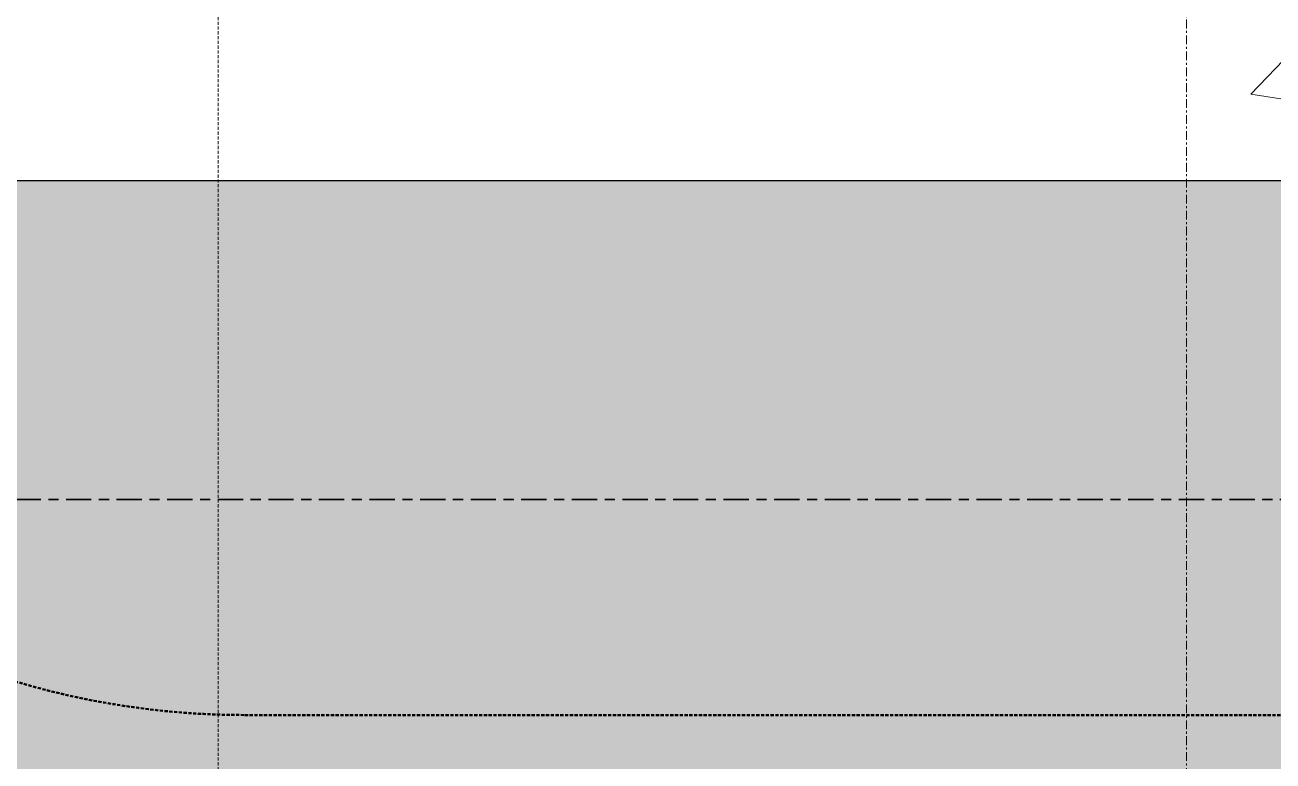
# Model space of a CAD drawing. Header units: millimetres. Extents: x -153298 to 620751, y -313239 to 250031.
# Drawn here: x 11748 to 12531, y -310079 to -309617 of the extents above; entities that cross this region are included whole.
import ezdxf

# ---------------------------------------------------------------- set-up
doc = ezdxf.new("R2010")
doc.units = ezdxf.units.MM
for name, pattern in [('Centre', [31.75, 6.35, -4.7625, 15.875, -4.7625]), ('DPA_Grid _ Level 100', [10, 5.5, -1.6, 1.3, -1.6]), ('DPA_Hidden 50', [3, 2, -1])]:
    doc.linetypes.add(name, pattern=pattern)
for name, color, linetype, lineweight in [('A-ANNO-SYMB', 7, 'Continuous', 9), ('A-DETL', 7, 'Continuous', 70), ('A-DETL-GENF', 7, 'Continuous', 35), ('A-DETL-THIN', 7, 'Continuous', 25), ('A-FLOR-LEVL', 7, 'Continuous', 35), ('A-FLOR-PATT', 7, 'Continuous', 70), ('S-GRID', 7, 'Continuous', 0)]:
    doc.layers.add(name, color=color, linetype=linetype, lineweight=lineweight)

msp = doc.modelspace()

# ---------------------------------------------------------------- hatches: boundary and pattern name
at = {"layer": 'A-DETL-GENF', "lineweight": 9}
h = msp.add_hatch(dxfattribs=at)
h.set_pattern_fill('FP_18', style=0, pattern_type=2)
h.set_pattern_definition([(45, (12577.36, -411064.7), (0, 449.0128), [317.5, -317.5]), (45, (12493.17, -410980.52), (0, 449.0128), [317.5, -317.5]), (45, (12408.98, -410896.33), (0, 449.0128), [317.5, -317.5]), (135, (12408.98, -410840.2), (-449.0128, 3e-14), [317.5, -317.5]), (135, (12493.17, -410756), (-449.0128, 3e-14), [317.5, -317.5]), (135, (12577.36, -410671.82), (-449.0128, 3e-14), [317.5, -317.5])])
h.paths.add_polyline_path([(20827.8833, -311098.0275), (29910.7553, -311098.0275), (29910.7553, -310214.7103), (17409.6409, -310214.7103), (17409.6409, -309714.7103), (-6420.7327, -309714.7103), (-6420.7327, -311098.0275), (20701.9556, -311098.0275)])
at = {"layer": 'A-FLOR-PATT', "lineweight": 9}
h = msp.add_hatch(dxfattribs=at)
h.set_pattern_fill('FP_14', style=0, pattern_type=2)
h.set_pattern_definition([(50, (12577.36, -411064.7), (728.7365, -63.7558), [76.2, -838.2]), (355, (12577.36, -411064.7), (-140.9716, 764.2276), [60.96, -670.56]), (100.451, (12638.1, -411070), (587.77, 700.4668), [64.76, -712.36]), (46.184, (12577.4, -410861.5), (1084.316, -168.171), [114.3, -1257.3]), (96.636, (12667.7, -410875.5), (949.61, 989.71), [97.14, -1068.54]), (351.184, (12577.4, -410861.5), (949.62, 989.701), [91.44, -1005.84]), (21, (12678.96, -410912.3), (606.458, -409.0606), [76.2, -838.2]), (326, (12678.96, -410912.3), (247.2083, 736.753), [60.96, -670.56]), (71.451, (12729.5, -410946.4), (853.6683, 327.6855), [64.76, -712.36]), (37.5, (12577.36, -411064.7), (12.3547, 338.2201), [33.528, -628.904, 33.528, -647.192, -673.1]), (37.5, (12577.36, -411064.7), (12.3547, 338.2201), [-1343.152, 33.528, -639.572]), (7.5, (12577.36, -411064.7), (267.2789, 400.7221), [33.528, -354.584, 33.528, -613.664, -256.54]), (7.5, (12577.36, -411064.7), (267.2789, 400.7221), [-1035.304, 33.528, -223.012]), (327.5, (12350.8, -411064.7), (542.3633, -22.91534), [33.528, -220.472, 33.528, -758.952, -1051.56]), (327.5, (12350.8, -411064.7), (542.3633, -22.91534), [-1046.48, 33.528, -1018.032]), (317.5, (12249.2, -411064.7), (592.517, 101.707), [33.528, -296.672, 33.528, -492.76, -746.76]), (317.5, (12249.2, -411064.7), (592.517, 101.707), [-856.488, 33.528, -713.232])])
h.paths.add_polyline_path([(10893.4921, -309714.7103), (17145.5672, -309714.7103), (17145.5672, -309614.7103), (4908.6032, -309614.7103), (4908.6032, -309714.7103), (10751.5722, -309714.7103)])

# ---------------------------------------------------------------- linework, layer by layer
at = {"layer": 'A-ANNO-SYMB', "color": 7, "linetype": 'DPA_Hidden 50', "lineweight": 50}
msp.add_line((11885.9821, -310050.0556), (15681.4603, -310050.0556), dxfattribs=at)
msp.add_arc((11885.9821, -309550.0556), 500, 180, 270, dxfattribs=at)
at = {"layer": 'A-DETL', "color": 7, "linetype": 'DPA_Hidden 50', "lineweight": 9}
msp.add_line((11869.1524, -309554.7103), (11869.1524, -310507.8673), dxfattribs=at)
at = {"layer": 'A-DETL-THIN', "color": 7}
msp.add_line((17409.6409, -309714.7103), (-6420.7327, -309714.7103), dxfattribs=at)
at = {"layer": 'A-FLOR-LEVL', "color": 7, "linetype": 'Centre'}
msp.add_line((-6493.6229, -309914.7103), (38178.1357, -309914.7103), dxfattribs=at)
at = {"layer": 'S-GRID', "color": 7, "linetype": 'DPA_Grid _ Level 100'}
msp.add_line((12477.1524, -312338.9018), (12477.1524, -291368.6646), dxfattribs=at)

doc.saveas('drawing.dxf')
